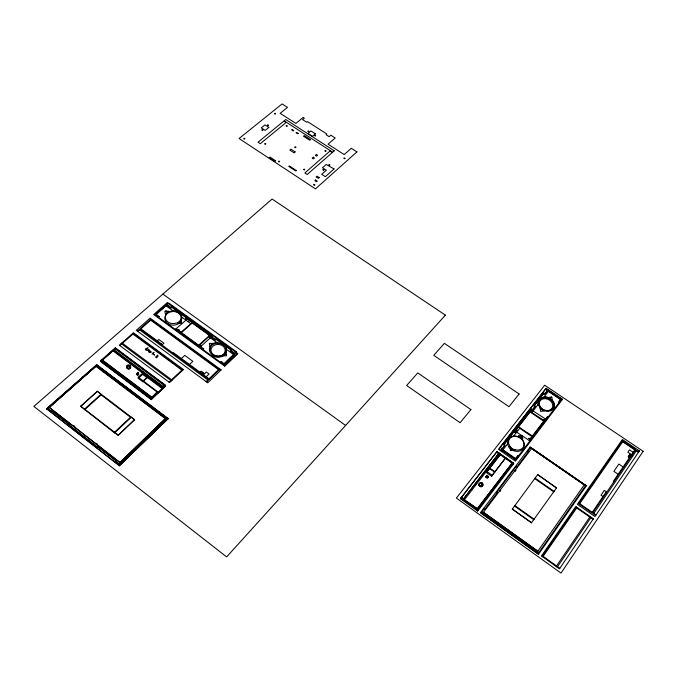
<?xml version="1.0" encoding="UTF-8"?>
<svg xmlns="http://www.w3.org/2000/svg" width="677" height="677" viewBox="0 0 677 677"><rect width="100%" height="100%" fill="white"/><g stroke="black" fill="none" stroke-linecap="round" stroke-linejoin="round"><path stroke-width="1.02" d="M225.822 352.319A8.573 7.066 2.4 0 0 226.423 348.596L226.414 348.765A8.573 7.066 2.4 0 1 222.073 355.865A8.573 7.066 2.4 0 1 212.409 354.951L212.4 355.493A8.564 7.066 2.4 0 0 225.991 352.666A8.564 7.066 2.4 0 0 217.782 343.146L217.799 342.376A8.573 7.066 2.4 0 0 213.433 343.366M224.654 366.122L237.729 353.538L167.16 302.687L153.679 314.543L224.654 366.122L237.729 353.538M630.998 455.562L634.163 450.78L634.696 451.136M460.428 498.729L496.986 451.584L513.86 463.347L477.683 511.093L460.428 498.729L496.986 451.584M486.458 472.588L487.152 471.327L486.458 472.588L491.637 476.236L492.171 475.254L486.983 471.598L500.252 454.589L499.702 454.208L500.066 453.734L463.745 500.65L462.933 499.643M463.483 498.822L461.308 497.265L463.483 498.822L498.915 453.209L496.791 451.728L498.915 453.209M479.79 486.281L480.128 485.629M479.908 486.247L479.925 486.213A1.777 1.523 28.7 0 1 479.282 484.063L479.282 484.063A1.777 1.523 28.7 0 0 479.908 486.247A1.777 1.523 28.7 0 0 482.21 486.052L482.269 485.976M486.653 472.334L490.013 467.689M479.925 486.213A1.777 1.523 28.7 0 0 482.236 486.018A1.777 1.523 28.7 0 0 481.829 483.886L482.21 482.938M486.061 476.98L485.993 477.099A1.278 1.083 28.6 0 1 487.025 476.989A1.608 1.371 28.5 0 0 487.491 476.989L487.55 476.87A1.608 1.371 28.5 0 1 487.101 476.828L487.017 477.124A1.676 1.43 28.7 0 0 486.611 477.073L486.298 477.133M486.416 476.989L486.078 477.327A1.049 0.897 28.6 0 0 487.457 477.954L488.557 476.193L487.448 477.937M488.015 476.659L487.922 476.82A1.049 0.897 28.6 0 0 486.577 476.176M500.464 454.394L489.826 468.112L495.005 471.751L491.637 476.236M477.683 511.093L476.743 509.536M477.302 508.715L464.295 499.838L477.302 508.715L512.43 462.628L499.871 453.878M505.567 457.847L512.244 462.95L512.607 462.476L476.574 509.84M546.204 388.319L545.992 388.691L562.316 399.65L562.528 399.286L546.204 388.319L498.594 449.41L515.459 461.155L562.528 399.286M498.983 448.902L502.063 451.051L507.826 443.621A8.674 7.193 28.1 0 1 513.708 436.039L519.995 427.932L518.362 426.815L532.376 435.98L529.05 440.346L515.002 431.131L531.496 409.923L545.4 418.902L544.139 420.552L530.235 411.548L531.851 412.648L538.317 404.118A8.454 6.795 27.5 0 0 540.229 407.816M480.467 512.658L538.545 554.26L480.467 512.658L530.116 447.065L586.324 485.832L538.545 554.26M481.635 512.252L538.528 552.982L481.635 512.252L484.41 508.495L484.834 509.248L484.41 508.495M483.446 512.303L537.843 551.222L483.446 512.303L531.572 448.572L584.251 484.91L537.843 551.222M496.647 492.424L497.24 492.848L496.647 492.424L516.449 466.182L516.839 466.944L516.449 466.182M499.948 491.299L500.599 490.393L500.303 490.74M515.087 471.167L515.485 470.659M515.519 470.684L515.933 470.109L515.62 470.549M530.116 447.065L586.324 485.832M527.958 451.077L528.542 451.474L527.958 451.077L530.548 447.573L585.597 485.604L538.528 552.982M530.548 447.573L585.597 485.604M512.286 509.104L531.521 522.746L512.286 509.104L537.707 474.619L556.502 487.939L537.707 474.619M629.923 457.153L629.906 457.178A1.066 0.846 33.5 0 1 629.686 457.432A1.151 0.914 33.5 0 0 629.889 457.178L630.896 455.731A1.151 0.914 33.5 0 0 631.049 455.443M556.172 566.463L590.141 516.559M635.61 449.79L592.426 513.234L578.733 503.705L622.366 440.888L635.61 449.79L622.967 441.345L579.377 504.153M557.196 567.199L591.139 517.253M542.116 556.401L576.432 506.997M542.785 556.875L577.075 507.454M531.521 522.746L556.612 487.77M484.834 509.248L497.426 492.509M516.839 466.944L528.745 451.127M492.171 475.254L505.753 457.694L495.005 471.751M462.772 499.956L499.11 453.065L499.888 454.064M119.871 462.603L165.493 418.445L96.041 366.045L49.133 407.317L119.871 462.603L165.493 418.445M207.543 378.46L207.957 378.054L202.508 374.11A1.582 1.32 0.8 0 1 202.245 373.958L200.604 372.756A1.659 1.379 0.7 0 1 200.358 372.553L200.417 372.604M167.084 418.208L119.389 464.456L167.084 418.208L96.667 365.106L47.559 408.239L51.24 411.421L51.689 410.55L51.24 411.421M206.096 381.591L218.51 369.65M236.628 352.742L234.987 354.316L230.307 350.94L231.128 350.161L216.2 339.397L215.371 340.176L211.359 337.281L212.189 336.503L187.529 318.723L186.691 319.485L185.591 318.689L186.429 317.936L171.882 307.443L171.036 308.196L166.525 304.938L155.245 314.864L224.036 364.852L234.25 355.027L226.66 349.552A8.564 7.066 2.4 0 0 223.748 345.109M119.465 465.759L168.15 418.53L96.676 364.649L46.578 408.696L119.465 465.759L46.578 408.696M206.629 381.98L208.338 380.339L139.124 329.521L137.363 331.07M119.389 464.456L115.649 461.545L116.122 460.673L98.114 446.659L97.649 447.531L98.114 446.659M115.649 461.545L116.122 460.673M206.206 376.767L209.083 374.009L206.375 372.028L203.498 374.779M201.839 375.515L202.575 374.813M202.973 374.398L204.022 373.399L201.001 371.191L199.952 372.181M134.588 419.664L118.238 435.252L134.588 419.664L97.276 391.247L80.698 406.352L114.523 432.916L130.898 417.582L130.83 416.99L114.438 432.332L114.523 432.916M165.467 385.56L151.25 398.871L100.585 360.782L115.09 348.037L165.467 385.56L165.51 386.33L151.31 399.633L152.317 397.881L101.668 359.825L101.127 360.299L151.809 398.745L101.127 360.299M162.438 388.725L147.095 377.267L142.745 381.261L158.122 392.77L162.438 388.725L161.888 388.006L162.328 387.202L112.924 350.347L102.193 360.223L115.564 348.029L113.795 350.017M112.974 350.737L112.45 350.347L162.903 388.353L163.707 387.599L163.132 386.457L113.744 349.628M189.492 364.505L192.869 361.34L184.753 355.4L181.36 358.539M157.538 391.687L151.775 397.475L157.538 391.687L138.193 377.207L142.551 373.23L142.652 374.389L147.137 377.732L142.788 381.726L138.303 378.367L138.193 377.207M163.132 386.457L164.909 384.79L115.564 348.029M161.888 388.006L162.328 387.202M163.149 386.829L164.909 384.79M169.03 382.133L170.799 380.482M171.586 379.738L181.859 370.116M96.016 443.579A2.006 1.692 -10.4 0 0 97.412 444.332L96.337 443.443M173.041 353.14L173.464 352.751L200.341 372.477A1.405 1.176 0.6 0 1 200.578 372.13C201.34 371.098 203.997 373.137 202.99 373.865A1.591 1.329 0.6 0 1 202.685 374.11L202.508 374.11A1.659 1.388 0.8 0 1 202.245 373.949M146.968 377.571L146.85 376.437M142.83 373.433L142.957 374.576M138.303 378.367L142.652 374.389M73.861 426.019L73.522 425.698L73.962 426.18M74.715 426.688L74.03 426.036M154.458 355.044L153.104 354.189M161.202 344.449L161.625 344.068M152.003 354.003L154.034 352.378L152.79 353.284M84.422 409.221L101 394.268L97.276 391.247M84.532 409.822L101.101 394.877L101 394.268M97.649 447.531L68.758 425.054L69.206 424.174L51.689 410.55M68.758 425.054L69.206 424.174M80.698 406.352L97.31 391.45M146.122 348.376L146.528 348.223L145.293 349.332M157.267 340.861L158.816 339.473L163.919 343.214L162.378 344.61L141.485 329.284L141.053 329.665M151.31 399.633L100.704 361.577L101.668 359.825M46.679 409.094L96.743 365.064L168.167 418.919M100.704 361.577L115.192 348.841L115.09 348.037M167.701 303.084L165.256 305.234L173.354 311.082A8.505 6.838 0 0 1 181.741 317.141L190.872 323.724L192.175 322.54L181.097 332.221L176.189 328.658L187.292 319.019L211.715 336.63L200.747 346.489L198.826 345.092L209.802 335.25L208.516 336.452L217.782 343.146M49.218 407.664L96.041 366.045M119.846 345.583L121.648 344.001M122.452 343.29L132.937 334.066M137.88 331.442L139.64 329.894M140.418 329.2L150.658 320.187M140.139 330.215L140.892 329.547M47.652 408.629L96.735 365.521L96.676 364.649M146.934 350.381L149.177 349.755L146.994 350.491M486.357 477.107L486.678 476.955A1.676 1.43 28.7 0 1 487.076 477.006A1.312 1.117 28.5 0 0 488.117 476.921M514.173 450.095L510.492 450.603L509.891 447.125M518.557 435.912L522.187 435.421L522.805 438.84M544.223 410.947L540.678 411.404L540.034 408.104M548.218 397.509L551.721 397.06L551.637 397.695L550.943 397.331L551.747 397.137L552.381 400.319A8.454 6.795 27.5 0 1 553.295 408.79A8.454 6.795 27.5 0 1 544.418 410.651M222.648 355.789L226.575 355.823L225.983 352.607M213.255 343.408L209.354 343.366L209.904 346.556M177.797 323.301L181.69 323.361L181.199 320.246M168.793 311.276L164.909 311.217L165.374 314.306M74.766 426.696L74.808 426.696A1.997 1.667 -10.8 0 1 73.412 426.002M137.38 373.264L137.609 373.882A1.684 1.388 -4.3 0 1 137.533 374.22L137.524 374.085A1.684 1.388 -4.3 0 0 137.592 373.738L137.439 373.442A1.066 0.88 -4.2 0 0 136.61 374.483L137.423 375.1L137.313 373.932L136.483 373.315L136.593 374.483M545.501 389.207L547.566 390.587L544.596 394.412L543.563 393.718L533.908 406.124L534.948 406.835L532.308 410.228L531.267 409.517L514.613 430.927L515.662 431.655L514.901 432.628L513.851 431.901L503.637 445.026L504.695 445.762L501.471 449.909L515.586 459.734L561.233 399.777L548.488 391.213L543.656 397.433A8.446 6.787 27.5 0 0 539.137 399.819M638.733 451.889L636.575 450.442L593.433 513.928L595.658 515.485M622.671 441.768L638.419 452.346M633.13 452.295L629.492 449.841L627.884 452.185L631.531 454.639M631.226 455.088L629.906 454.199L628.104 456.831L629.432 457.728M631.768 455.435L632.699 456.061M623.136 466.969L618.854 464.058L613.87 471.336L618.169 474.264M613.802 481.829L613.26 481.465L629.661 457.39A1.413 1.117 33.5 0 1 629.238 457.187C628.061 456.975 629.686 454.106 630.651 455.105A1.599 1.261 33.5 0 1 630.964 455.342L630.972 455.376M605.78 492.45L606.321 492.822M602.979 496.563L601.015 495.209L604.29 490.402L606.253 491.756L592.646 511.736L593.196 512.117M593.086 512.269L594.042 512.938M579.724 503.663L592.773 512.734M593.771 513.428L596.005 514.977M512.421 462.797L513.479 464.016L496.63 452.27M576.728 507.953L589.794 517.059M590.793 517.761L593.027 519.318M494.785 472.14L489.463 468.662M543.157 556.342L556.536 565.921M557.56 566.657L559.854 568.299M460.758 498.086L478.03 510.458M162.886 294.08L345.617 425.444M150.142 319.806L219.001 370.014M132.937 333.228L182.892 370.04M132.421 333.685L182.392 370.514M153.214 354.088L154.348 354.926M121.936 342.9L172.119 380.135M121.132 343.611L171.332 380.872M115.192 348.841L165.51 386.33M113.321 350.017L163.707 387.599M162.345 387.574L162.903 388.353M138.658 373.975L137.829 373.357L137.719 372.189L138.548 372.807L138.658 373.975A1.066 0.88 -4.2 0 1 137.871 375.083L137.685 374.719M157.563 392.059L158.122 392.77M102.134 359.834L151.75 397.103M101.728 360.215L152.342 398.245M100.645 361.163L151.284 399.244M96.735 365.521L167.109 418.598M96.1 366.409L165.518 418.784M130.83 416.99L134.605 419.858M101.101 394.877L130.898 417.582M80.665 406.158L118.204 435.066M114.438 432.332L118.238 435.252M49.133 407.317L119.829 462.281M51.782 410.947L69.291 424.564M98.182 447.04L116.182 461.037M47.559 408.239L51.147 411.032M68.673 424.665L97.581 447.158M115.598 461.172L119.33 464.083M137.668 374.762L137.795 375.024M137.651 374.652A1.616 1.337 -4.1 0 1 137.727 374.263L137.719 374.127A1.616 1.337 -4.1 0 0 137.643 374.508L137.693 374.855M130.153 368.11L130.153 368.153A1.76 1.447 -4.5 0 0 130.509 367.323L130.509 367.281M127.411 366.333L127.42 366.375A1.76 1.447 -4.5 0 0 127.521 368.381A1.76 1.447 -4.5 0 0 129.942 368.356L129.933 368.356M127.208 365.36L127.301 366.147M130.086 366.282L130.086 366.325A1.76 1.447 -4.5 0 1 130.5 367.103L130.5 367.095M130.094 367.509L130.179 368.296M129.832 366.088L129.832 366.13A1.76 1.447 -4.5 0 0 127.428 366.392M137.609 374.973L137.626 375.109A1.312 1.083 -4.1 0 1 137.575 374.237M142.745 381.261L142.788 381.726M147.095 377.267L147.137 377.732M137.566 374.99A1.312 1.083 -4.1 0 1 137.558 374.093M137.685 374.246A1.278 1.058 -4.2 0 0 137.659 373.315L137.6 373.205A1.278 1.058 -4.2 0 1 137.668 374.11M210.073 346.692A8.573 7.066 2.4 0 1 213.433 343.544M181.03 320.119A8.513 6.846 0 0 1 177.628 323.183M165.543 314.433A8.513 6.846 0 0 1 168.962 311.395M222.488 355.501A8.573 7.066 2.4 0 1 212.341 354.731A8.573 7.066 2.4 0 1 210.082 346.514M537.936 404.812A8.446 6.787 27.5 0 1 547.253 398.017A8.446 6.787 27.5 0 1 552.991 409.348L553.261 408.866A8.454 6.795 27.5 0 0 552.559 400.809A8.454 6.795 27.5 0 0 543.792 397.12L543.876 396.959A8.454 6.795 27.5 0 1 548.192 397.501M544.325 410.812A8.454 6.795 27.5 0 1 540.136 407.969M514.292 449.943A8.683 7.202 28.1 0 1 510.009 446.972M518.438 436.064A8.683 7.202 28.1 0 1 522.695 438.992M488.049 477.04A1.303 1.117 28.5 0 1 487.025 477.082M481.855 483.843A1.777 1.523 28.7 0 1 482.236 486.018M499.618 491.544A1.904 1.625 30.5 0 1 500.218 490.292M514.977 471.217A1.879 1.574 29.9 0 1 515.552 470.007M543.885 419.613L543.182 419.461L543.885 419.588M531.394 411.489L532.097 411.667L531.403 411.447M528.771 438.357L529.482 438.544L528.779 438.315M516.873 430.174L517.583 430.36L516.873 430.174M521.138 435.87C522.416 437.452 521.925 434.448 521.138 435.87M511.11 448.885C512.387 450.476 511.956 447.395 511.11 448.885M325.019 150.895C326.314 152.587 326.492 149.6 325.045 150.81M224.992 354.249C226.262 355.713 225.94 352.793 225.001 354.223M209.701 336.943L210.429 337.019L209.709 336.901M210.234 343.569L211.224 343.704L210.234 343.544M200.265 345.727L201.001 345.803L200.274 345.685M210.581 347.013L210.555 347.631A7.946 6.558 2.5 0 0 212.933 354.646A7.946 6.558 2.5 0 0 221.65 355.67L222.234 355.577A8.149 6.728 2.5 0 0 225.678 352.294L225.703 351.812A7.946 6.558 2.5 0 0 223.3 344.838A7.946 6.558 2.5 0 0 214.626 343.806L213.898 343.908A8.149 6.728 2.5 0 0 210.581 347.013M188.164 321.406L188.9 321.465L188.172 321.363M286.21 125.88C287.353 127.581 287.894 124.568 286.219 125.837M178.643 330.029L179.38 330.088L178.652 329.987M179.845 321.592L180.827 321.66L179.854 321.533M541.456 409.475L542.379 409.788L541.456 409.45M166.44 311.225L165.45 311.242L166.44 311.225M165.78 314.56L165.73 315.16A7.896 6.347 0 0 0 167.913 321.964A7.896 6.347 0 0 0 176.553 322.997L177.129 322.912A8.099 6.508 0 0 0 180.641 319.747L180.683 319.282A7.896 6.347 0 0 0 178.474 312.529A7.896 6.347 0 0 0 169.885 311.479L169.157 311.581A8.099 6.508 0 0 0 165.78 314.56M344.94 158.333C343.764 159.992 343.349 156.692 344.94 158.333M329.775 165.061C328.565 166.745 328.176 163.411 329.775 165.061M322.98 169.766C323.784 171.738 324.918 168.581 322.98 169.766M313.806 184.728C314.602 186.742 315.778 183.518 313.806 184.728M314.627 135.502C315.406 137.397 316.523 134.385 314.627 135.502M307.942 131.194C308.712 133.073 309.838 130.077 307.942 131.194M303.677 169.394C304.464 171.374 305.64 168.209 303.677 169.394M294.867 147.121C295.637 149.05 296.805 145.97 294.867 147.121M279.643 161.541C278.382 163.233 278.061 159.874 279.643 161.541M274.464 113.55C275.209 115.403 276.377 112.45 274.464 113.55M267.44 125.127C268.177 127.005 269.37 124.001 267.44 125.127M265.756 143.862C264.495 145.521 264.199 142.229 265.756 143.862M262.938 129.967C261.677 131.583 261.398 128.351 262.938 129.967M244.829 138.658C243.542 140.308 243.28 137.025 244.829 138.658M479.477 483.818L479.46 483.86A1.777 1.523 28.7 0 1 480.289 483.446L480.306 483.412A1.777 1.523 28.7 0 0 479.477 483.818M480.577 483.386L480.56 483.42A1.777 1.523 28.7 0 1 481.567 483.7L481.584 483.666A1.777 1.523 28.7 0 0 480.577 483.386M486.501 475.914L485.976 476.896L487.085 475.152L486.501 475.914M150.319 351.278C147.544 354.689 154.111 350.187 149.829 352.548L150.565 351.177L148.822 351.803C151.115 348.096 146.554 354.113 150.319 351.278M477.387 509.993L513.234 462.916L477.387 509.993M514.875 505.592L514.562 506.1L533.747 519.682L534.077 519.183L514.875 505.592M535.118 478.148L534.796 478.673L553.71 491.857L554.057 491.35L535.118 478.148M643.15 451.288L561.005 573.081L456.391 498.069L544.672 385.213L643.15 451.288M593.374 518.81L559.481 568.841L541.456 555.927L575.78 506.548L593.374 518.81M639.384 450.933L594.948 516.534L577.363 504.289L622.391 439.525L639.384 450.933M543.758 421.255L532.004 436.673L518.167 427.17L530.032 411.912L543.758 421.255M517.575 455.782L515.51 458.49L502.969 449.773L502.605 450.247L515.772 459.404L518.201 456.213L517.575 455.782M547.6 416.38L529.211 440.515L529.829 440.947L548.218 416.795L547.6 416.38M560.497 399.464L558.593 401.96L559.202 402.366L561.436 399.43L548.683 390.866L548.345 391.298L560.497 399.464M514.215 431.224L503.993 444.366L505.05 445.102L502.19 448.775L500.066 447.302L545.552 388.945L547.617 390.324L544.977 393.718L543.944 393.024L534.288 405.438L535.321 406.141L532.689 409.534L531.648 408.832L514.969 430.25L516.026 430.978L515.265 431.951L514.215 431.224M519.115 393.989L508.986 406.708L433.771 355.332L444.391 343.341L519.115 393.989M470.904 409.602L460.115 422.719L406.64 385.492L417.785 372.917L470.904 409.602M445.398 315.16L226.643 556.926L33.85 406.403L272.086 199.038L445.398 315.16M221.134 369.904L207.746 382.801L136.289 330.283L150.091 318.148L221.134 369.904M236.138 351.6L234.496 353.174L230.341 350.178L231.162 349.391L216.217 338.627L215.388 339.397L211.376 336.503L212.206 335.733L187.512 317.936L186.674 318.689L185.574 317.902L186.412 317.149L171.848 306.647L171.002 307.392L166.999 304.506L168.691 303.017L236.138 351.6M233.743 354.266L224.002 363.617L220.956 361.408L220.474 361.873L224.053 364.471L234.267 354.646L233.743 354.266M168.15 418.53L119.414 465.395L168.184 418.555M219.534 369.566L209.1 379.602L139.911 328.819L150.649 319.366L219.534 369.566M181.233 332.915L198.81 345.888L209.794 335.665L192.175 322.963L181.233 332.915M183.399 369.557L169.563 382.53L119.33 345.194L133.454 332.779L183.399 369.557M203.701 348.875L203.21 349.332L175.487 329.191L175.986 328.743L203.701 348.875M157.834 355.18L155.659 357.16L156.446 356.661L156.709 357.93L156.59 356.661L157.961 356.644L156.573 356.542L157.834 355.18M147.958 347.893L145.775 349.857L147.958 347.893M356.906 151.902L315.465 188.875L239.066 138.514L282.097 103.919L287.497 107.381L280.176 113.313L295.891 123.442L303.152 117.426L304.337 118.187L302.611 119.609L306.799 122.3L307.578 121.648L326.813 133.995L326.043 134.655L329.191 136.678L330.884 135.214L335.208 137.99L328.057 144.176L344.195 154.576L351.287 148.297L356.906 151.902M334.049 168.945L325.341 176.689L321.693 174.319L326.297 170.232L322.506 167.761L326.238 164.477L334.049 168.945M315.567 179.989L314.83 180.641L316.489 181.732L317.225 181.081L315.567 179.989M319.222 177.577L318.325 178.373L316.134 176.934L317.031 176.138L319.222 177.577M159.171 316.531L158.663 316.971L155.219 314.466L165.747 305.209L166.254 305.572L156.235 314.399L159.171 316.531M332.339 152.486L307.189 174.497L304.853 172.965L330.037 150.996L332.339 152.486M334.243 150.819L332.678 152.19L284.128 120.836L285.736 119.516L334.243 150.819M296.162 170.435L295.604 170.917L288.757 166.415L289.316 165.933L296.162 170.435M313.256 157.216L312.199 158.139L313.383 158.909L314.441 157.986L313.256 157.216M316.413 154.483L315.355 155.397L316.54 156.167L317.598 155.253L316.413 154.483M310.515 139.614L309.761 140.257L303.482 136.195L304.244 135.561L310.515 139.614M315.414 133.834L312.478 136.322L308.018 133.445L310.963 130.966L315.414 133.834M295.13 151.893L294.03 152.824L289.807 150.066L290.907 149.143L295.13 151.893M275.539 160.737L274.811 161.346L269.209 157.656L269.945 157.047L275.539 160.737M298.134 133.403L297.652 133.801L296.094 132.785L296.568 132.387L298.134 133.403M292.176 129.552L291.702 129.942L293.259 130.957L293.733 130.559L292.176 129.552M286.024 122.562L260.281 143.702L258.005 142.204L283.781 121.115L286.024 122.562M268.845 127.386L265.172 130.382L261.305 127.86L264.995 124.881L268.845 127.386M515.129 449.756L514.393 449.731A8.259 6.846 28.1 0 1 510.179 446.803L509.933 446.151A8.056 6.677 28.1 0 1 509.696 438.501A8.056 6.677 28.1 0 1 517.482 436.394L518.049 436.42A8.259 6.846 28.1 0 1 522.441 439.441L522.644 439.957A8.056 6.677 28.1 0 1 522.915 447.632A8.056 6.677 28.1 0 1 515.129 449.756M545.315 410.406L544.604 410.38A8.039 6.457 27.5 0 1 540.474 407.579L540.229 406.962A7.845 6.296 27.5 0 1 539.865 399.692A7.845 6.296 27.5 0 1 547.354 397.746L547.905 397.771A8.039 6.457 27.5 0 1 552.204 400.666L552.415 401.156A7.845 6.296 27.5 0 1 552.813 408.443A7.845 6.296 27.5 0 1 545.315 410.406M127.877 368.669A1.896 1.557 -4.5 0 0 130.627 367.137A1.896 1.557 -4.5 0 0 127.716 365.986A1.896 1.557 -4.5 0 0 127.877 368.669M127.835 368.694A1.972 1.625 -4.5 0 0 130.703 367.095A1.972 1.625 -4.5 0 0 127.665 365.885A1.972 1.625 -4.5 0 0 127.835 368.694M127.75 367.907A1.98 1.625 -4.5 0 0 130.627 366.308A1.98 1.625 -4.5 0 0 127.581 365.098A1.98 1.625 -4.5 0 0 127.75 367.907M168.725 324.105A8.505 6.838 0 0 0 181.8 318.664A8.505 6.838 0 0 0 169.402 312.275A8.505 6.838 0 0 0 168.725 324.105M214.11 355.171A7.151 5.898 2.4 0 0 225.204 350.788A7.151 5.898 2.4 0 0 214.905 344.982A7.151 5.898 2.4 0 0 214.11 355.171M540.356 406.987A7.049 5.67 27.5 0 0 552.077 408.214A7.049 5.67 27.5 0 0 545.611 398.685A7.049 5.67 27.5 0 0 540.356 406.987M508.918 447.032A8.674 7.193 28.1 0 0 523.38 448.233A8.674 7.193 28.1 0 0 515.358 436.369A8.674 7.193 28.1 0 0 508.918 447.032M479.274 485.714A1.896 1.625 28.7 0 0 482.456 485.917A1.896 1.625 28.7 0 0 480.695 483.285A1.896 1.625 28.7 0 0 479.274 485.714M479.231 485.714A1.98 1.692 28.7 0 0 482.54 485.925A1.98 1.692 28.7 0 0 480.712 483.175A1.98 1.692 28.7 0 0 479.231 485.714M479.57 485.062A1.98 1.701 28.7 0 0 482.887 485.274A1.98 1.701 28.7 0 0 481.059 482.523A1.98 1.701 28.7 0 0 479.57 485.062"/></g></svg>
